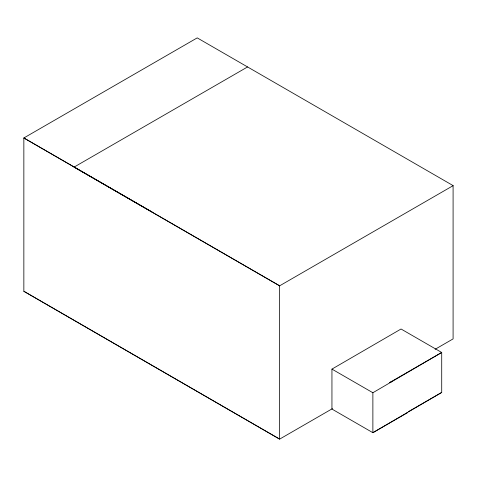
<?xml version="1.0" encoding="UTF-8"?>
<svg xmlns="http://www.w3.org/2000/svg" width="477" height="477" viewBox="0 0 477 477"><rect width="100%" height="100%" fill="white"/><g stroke="black" fill="none" stroke-linecap="round" stroke-linejoin="round"><path stroke-width="0.72" d="M391.897 381.612L389.637 382.548L441.714 352.479L441.714 392.434L372.877 432.693L372.877 392.738L441.714 352.479L401.044 329.005L331.944 369.109L331.944 409.063L372.877 432.693L407.519 412.694L407.072 412.432M247.563 66.947L74.048 167.123L279.635 285.818L453.15 185.636L197.222 37.88L23.85 137.972L23.85 291.28L279.635 439.12L332.457 408.628M435.107 349.301L453.09 338.908L453.09 185.607M408.354 411.693L441.714 392.434M152.038 211.985L23.85 137.972L279.635 285.818M331.944 369.109L372.877 392.738M23.85 291.28L279.635 439.12L279.635 285.771"/></g></svg>
